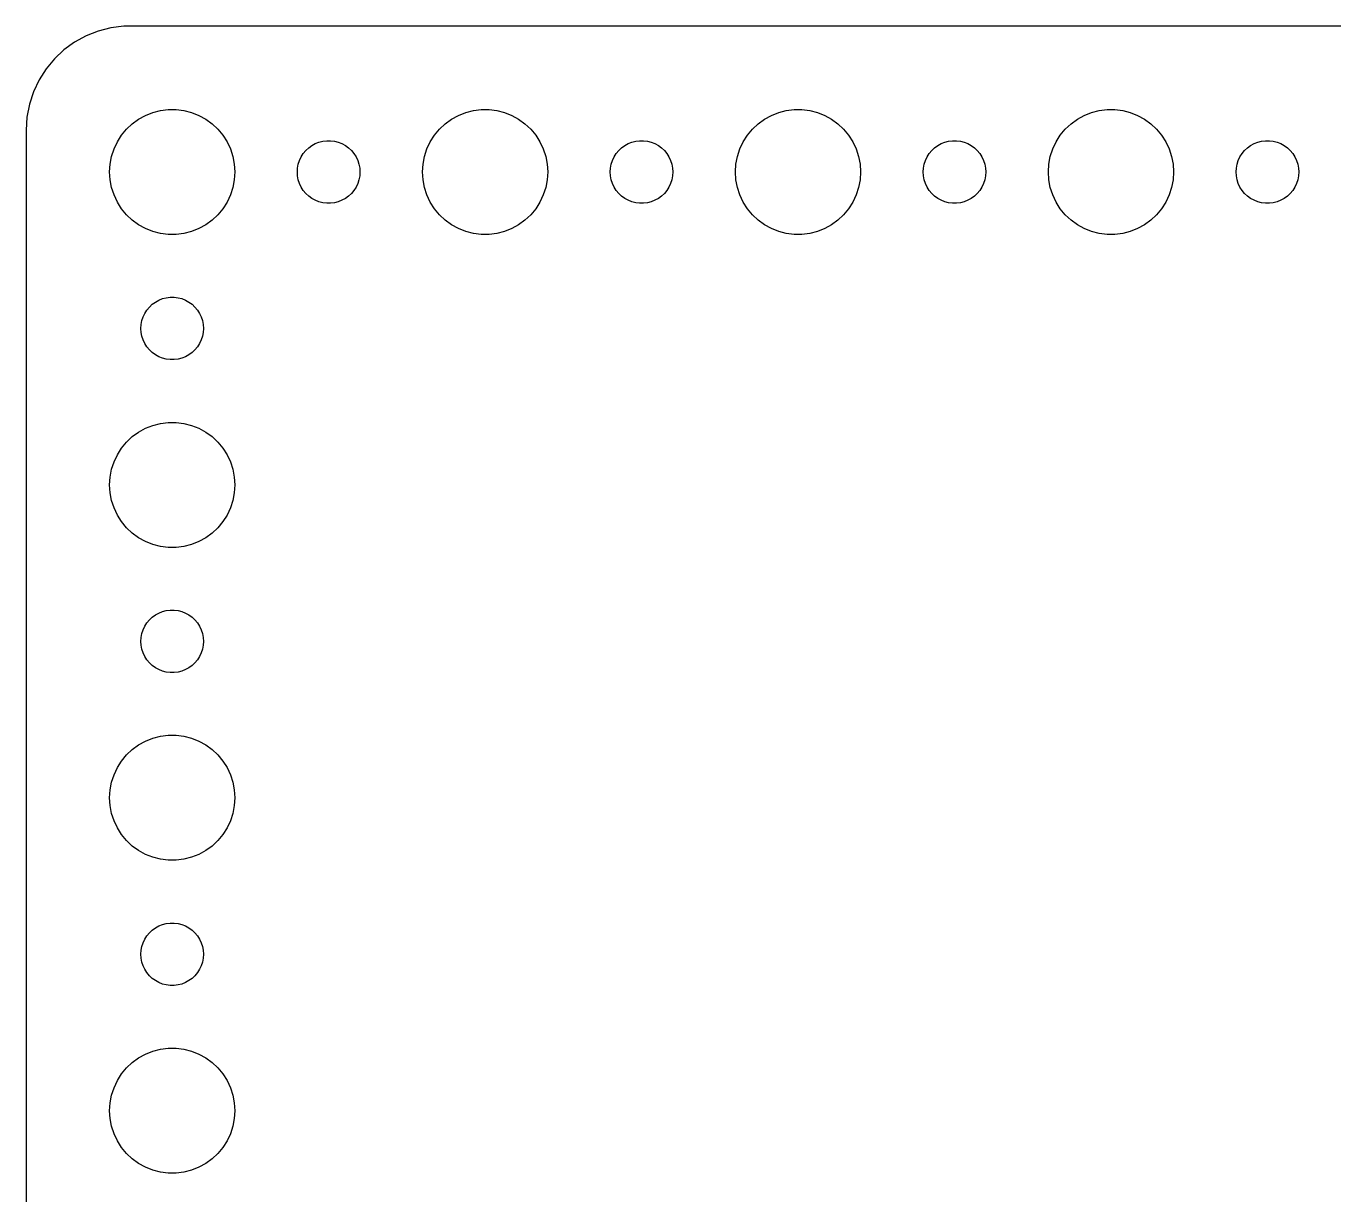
# Model space of a CAD drawing. Header units: metres. Extents: x -134 to 134, y 518 to 1078.
# Drawn here: x -134.5 to -71.8, y 794 to 850 of the extents above; entities that cross this region are included whole.
import ezdxf

# ---------------------------------------------------------------- set-up
doc = ezdxf.new("R2010")
doc.units = ezdxf.units.M

msp = doc.modelspace()

# ---------------------------------------------------------------- linework, layer by layer
for p, q in [((-131.629, 849.524), (-132.179, 849.222)), ((-131.045, 849.755), (-131.629, 849.524)), ((-130.437, 849.911), (-131.045, 849.755)), ((-129.814, 849.99), (-130.437, 849.911)), ((129.814, 849.99), (-129.814, 849.99)), ((-132.687, 848.853), (-133.145, 848.423)), ((-132.179, 849.222), (-132.687, 848.853)), ((-133.145, 848.423), (-133.545, 847.939)), ((-133.545, 847.939), (-133.882, 847.409)), ((-133.882, 847.409), (-134.149, 846.841)), ((-134.149, 846.841), (-134.343, 846.243)), ((-134.461, 845.627), (-134.5, 845)), ((-134.343, 846.243), (-134.461, 845.627)), ((-129.107, 845.533), (-128.777, 845.714)), ((-128.777, 845.714), (-128.427, 845.853)), ((-128.427, 845.853), (-128.062, 845.947)), ((-128.062, 845.947), (-127.688, 845.994)), ((-127.688, 845.994), (-127.312, 845.994)), ((-127.312, 845.994), (-126.938, 845.947)), ((-126.938, 845.947), (-126.573, 845.853)), ((-126.573, 845.853), (-126.223, 845.714)), ((-126.223, 845.714), (-125.893, 845.533)), ((-114.107, 845.533), (-113.777, 845.714)), ((-113.777, 845.714), (-113.427, 845.853)), ((-113.427, 845.853), (-113.062, 845.947)), ((-113.062, 845.947), (-112.688, 845.994)), ((-112.688, 845.994), (-112.312, 845.994)), ((-112.312, 845.994), (-111.938, 845.947)), ((-111.938, 845.947), (-111.573, 845.853)), ((-111.573, 845.853), (-111.223, 845.714)), ((-111.223, 845.714), (-110.893, 845.533)), ((-99.1075, 845.533), (-98.7773, 845.714)), ((-98.7773, 845.714), (-98.427, 845.853)), ((-98.427, 845.853), (-98.0621, 845.947)), ((-98.0621, 845.947), (-97.6884, 845.994)), ((-97.6884, 845.994), (-97.3116, 845.994)), ((-97.3116, 845.994), (-96.9379, 845.947)), ((-96.9379, 845.947), (-96.573, 845.853)), ((-96.573, 845.853), (-96.2227, 845.714)), ((-96.2227, 845.714), (-95.8925, 845.533)), ((-84.1075, 845.533), (-83.7773, 845.714)), ((-83.7773, 845.714), (-83.427, 845.853)), ((-83.427, 845.853), (-83.0621, 845.947)), ((-83.0621, 845.947), (-82.6884, 845.994)), ((-82.6884, 845.994), (-82.3116, 845.994)), ((-82.3116, 845.994), (-81.9379, 845.947)), ((-81.9379, 845.947), (-81.573, 845.853)), ((-81.573, 845.853), (-81.2227, 845.714)), ((-81.2227, 845.714), (-80.8925, 845.533)), ((-134.5, 845), (-134.5, 751)), ((-129.927, 844.763), (-129.687, 845.054)), ((-129.687, 845.054), (-129.412, 845.312)), ((-129.412, 845.312), (-129.107, 845.533)), ((-125.893, 845.533), (-125.588, 845.312)), ((-125.588, 845.312), (-125.313, 845.054)), ((-125.313, 845.054), (-125.073, 844.763)), ((-114.927, 844.763), (-114.687, 845.054)), ((-114.687, 845.054), (-114.412, 845.312)), ((-114.412, 845.312), (-114.107, 845.533)), ((-110.893, 845.533), (-110.588, 845.312)), ((-110.588, 845.312), (-110.313, 845.054)), ((-110.313, 845.054), (-110.073, 844.763)), ((-99.927, 844.763), (-99.6869, 845.054)), ((-99.6869, 845.054), (-99.4123, 845.312)), ((-99.4123, 845.312), (-99.1075, 845.533)), ((-95.8925, 845.533), (-95.5877, 845.312)), ((-95.5877, 845.312), (-95.3131, 845.054)), ((-95.3131, 845.054), (-95.073, 844.763)), ((-84.927, 844.763), (-84.6869, 845.054)), ((-84.6869, 845.054), (-84.4123, 845.312)), ((-84.4123, 845.312), (-84.1075, 845.533)), ((-80.8925, 845.533), (-80.5877, 845.312)), ((-80.5877, 845.312), (-80.3131, 845.054)), ((-80.3131, 845.054), (-80.073, 844.763)), ((-130.289, 844.104), (-130.129, 844.445)), ((-130.129, 844.445), (-129.927, 844.763)), ((-125.073, 844.763), (-124.871, 844.445)), ((-124.871, 844.445), (-124.711, 844.104)), ((-120.639, 844.357), (-120.464, 844.427)), ((-120.464, 844.427), (-120.281, 844.473)), ((-120.281, 844.473), (-120.094, 844.497)), ((-120.094, 844.497), (-119.906, 844.497)), ((-119.906, 844.497), (-119.719, 844.473)), ((-119.719, 844.473), (-119.536, 844.427)), ((-119.536, 844.427), (-119.361, 844.357)), ((-115.289, 844.104), (-115.129, 844.445)), ((-115.129, 844.445), (-114.927, 844.763)), ((-110.073, 844.763), (-109.871, 844.445)), ((-109.871, 844.445), (-109.711, 844.104)), ((-105.639, 844.357), (-105.464, 844.427)), ((-105.464, 844.427), (-105.281, 844.473)), ((-105.281, 844.473), (-105.094, 844.497)), ((-105.094, 844.497), (-104.906, 844.497)), ((-104.906, 844.497), (-104.719, 844.473)), ((-104.719, 844.473), (-104.536, 844.427)), ((-104.536, 844.427), (-104.361, 844.357)), ((-100.289, 844.104), (-100.129, 844.445)), ((-100.129, 844.445), (-99.927, 844.763)), ((-95.073, 844.763), (-94.8711, 844.445)), ((-94.8711, 844.445), (-94.7107, 844.104)), ((-90.6387, 844.357), (-90.4635, 844.427)), ((-90.4635, 844.427), (-90.2811, 844.473)), ((-90.2811, 844.473), (-90.0942, 844.497)), ((-90.0942, 844.497), (-89.9058, 844.497)), ((-89.9058, 844.497), (-89.7189, 844.473)), ((-89.7189, 844.473), (-89.5365, 844.427)), ((-89.5365, 844.427), (-89.3613, 844.357)), ((-85.2893, 844.104), (-85.1289, 844.445)), ((-85.1289, 844.445), (-84.927, 844.763)), ((-80.073, 844.763), (-79.8711, 844.445)), ((-79.8711, 844.445), (-79.7107, 844.104)), ((-75.6387, 844.357), (-75.4635, 844.427)), ((-75.4635, 844.427), (-75.2811, 844.473)), ((-75.2811, 844.473), (-75.0942, 844.497)), ((-75.0942, 844.497), (-74.9058, 844.497)), ((-74.9058, 844.497), (-74.7189, 844.473)), ((-74.7189, 844.473), (-74.5365, 844.427)), ((-74.5365, 844.427), (-74.3613, 844.357)), ((-130.476, 843.376), (-130.406, 843.746)), ((-130.406, 843.746), (-130.289, 844.104)), ((-124.711, 844.104), (-124.594, 843.746)), ((-124.594, 843.746), (-124.524, 843.376)), ((-121.314, 843.723), (-121.214, 843.882)), ((-121.214, 843.882), (-121.093, 844.027)), ((-121.093, 844.027), (-120.956, 844.156)), ((-120.956, 844.156), (-120.804, 844.266)), ((-120.804, 844.266), (-120.639, 844.357)), ((-119.361, 844.357), (-119.196, 844.266)), ((-119.196, 844.266), (-119.044, 844.156)), ((-119.044, 844.156), (-118.907, 844.027)), ((-118.907, 844.027), (-118.786, 843.882)), ((-118.786, 843.882), (-118.686, 843.723)), ((-115.476, 843.376), (-115.406, 843.746)), ((-115.406, 843.746), (-115.289, 844.104)), ((-109.711, 844.104), (-109.594, 843.746)), ((-109.594, 843.746), (-109.524, 843.376)), ((-106.314, 843.723), (-106.214, 843.882)), ((-106.214, 843.882), (-106.093, 844.027)), ((-106.093, 844.027), (-105.956, 844.156)), ((-105.956, 844.156), (-105.804, 844.266)), ((-105.804, 844.266), (-105.639, 844.357)), ((-104.361, 844.357), (-104.196, 844.266)), ((-104.196, 844.266), (-104.044, 844.156)), ((-104.044, 844.156), (-103.907, 844.027)), ((-103.907, 844.027), (-103.786, 843.882)), ((-103.786, 843.882), (-103.686, 843.723)), ((-100.476, 843.376), (-100.406, 843.746)), ((-100.406, 843.746), (-100.289, 844.104)), ((-94.7107, 844.104), (-94.5943, 843.746)), ((-94.5943, 843.746), (-94.5237, 843.376)), ((-91.3145, 843.723), (-91.2135, 843.882)), ((-91.2135, 843.882), (-91.0934, 844.027)), ((-91.0934, 844.027), (-90.9561, 844.156)), ((-90.9561, 844.156), (-90.8037, 844.266)), ((-90.8037, 844.266), (-90.6387, 844.357)), ((-89.3613, 844.357), (-89.1963, 844.266)), ((-89.1963, 844.266), (-89.0439, 844.156)), ((-89.0439, 844.156), (-88.9065, 844.027)), ((-88.9065, 844.027), (-88.7865, 843.882)), ((-88.7865, 843.882), (-88.6855, 843.723)), ((-85.4763, 843.376), (-85.4057, 843.746)), ((-85.4057, 843.746), (-85.2893, 844.104)), ((-79.7107, 844.104), (-79.5943, 843.746)), ((-79.5943, 843.746), (-79.5237, 843.376)), ((-76.3145, 843.723), (-76.2135, 843.882)), ((-76.2135, 843.882), (-76.0934, 844.027)), ((-76.0934, 844.027), (-75.9561, 844.156)), ((-75.9561, 844.156), (-75.8037, 844.266)), ((-75.8037, 844.266), (-75.6387, 844.357)), ((-74.3613, 844.357), (-74.1963, 844.266)), ((-74.1963, 844.266), (-74.0439, 844.156)), ((-74.0439, 844.156), (-73.9065, 844.027)), ((-73.9065, 844.027), (-73.7865, 843.882)), ((-73.7865, 843.882), (-73.6855, 843.723)), ((-130.5, 843), (-130.476, 843.376)), ((-124.524, 843.376), (-124.5, 843)), ((-121.5, 843), (-121.488, 843.188)), ((-121.488, 843.188), (-121.453, 843.373)), ((-121.453, 843.373), (-121.395, 843.552)), ((-121.395, 843.552), (-121.314, 843.723)), ((-118.686, 843.723), (-118.605, 843.552)), ((-118.605, 843.552), (-118.547, 843.373)), ((-118.547, 843.373), (-118.512, 843.188)), ((-118.512, 843.188), (-118.5, 843)), ((-115.5, 843), (-115.476, 843.376)), ((-109.524, 843.376), (-109.5, 843)), ((-106.5, 843), (-106.488, 843.188)), ((-106.488, 843.188), (-106.453, 843.373)), ((-106.453, 843.373), (-106.395, 843.552)), ((-106.395, 843.552), (-106.314, 843.723)), ((-103.686, 843.723), (-103.605, 843.552)), ((-103.605, 843.552), (-103.547, 843.373)), ((-103.547, 843.373), (-103.512, 843.188)), ((-103.512, 843.188), (-103.5, 843)), ((-100.5, 843), (-100.476, 843.376)), ((-94.5237, 843.376), (-94.5, 843)), ((-91.5, 843), (-91.4882, 843.188)), ((-91.4882, 843.188), (-91.4529, 843.373)), ((-91.4529, 843.373), (-91.3947, 843.552)), ((-91.3947, 843.552), (-91.3145, 843.723)), ((-88.6855, 843.723), (-88.6053, 843.552)), ((-88.6053, 843.552), (-88.5471, 843.373)), ((-88.5471, 843.373), (-88.5118, 843.188)), ((-88.5118, 843.188), (-88.5, 843)), ((-85.5, 843), (-85.4763, 843.376)), ((-79.5237, 843.376), (-79.5, 843)), ((-76.5, 843), (-76.4882, 843.188)), ((-76.4882, 843.188), (-76.4529, 843.373)), ((-76.4529, 843.373), (-76.3947, 843.552)), ((-76.3947, 843.552), (-76.3145, 843.723)), ((-73.6855, 843.723), (-73.6053, 843.552)), ((-73.6053, 843.552), (-73.5471, 843.373)), ((-73.5471, 843.373), (-73.5118, 843.188)), ((-73.5118, 843.188), (-73.5, 843)), ((-130.476, 842.624), (-130.5, 843)), ((-130.406, 842.254), (-130.476, 842.624)), ((-124.524, 842.624), (-124.594, 842.254)), ((-124.5, 843), (-124.524, 842.624)), ((-121.488, 842.812), (-121.5, 843)), ((-121.453, 842.627), (-121.488, 842.812)), ((-121.395, 842.448), (-121.453, 842.627)), ((-118.547, 842.627), (-118.605, 842.448)), ((-118.512, 842.812), (-118.547, 842.627)), ((-118.5, 843), (-118.512, 842.812)), ((-115.476, 842.624), (-115.5, 843)), ((-115.406, 842.254), (-115.476, 842.624)), ((-109.524, 842.624), (-109.594, 842.254)), ((-109.5, 843), (-109.524, 842.624)), ((-106.488, 842.812), (-106.5, 843)), ((-106.453, 842.627), (-106.488, 842.812)), ((-106.395, 842.448), (-106.453, 842.627)), ((-103.547, 842.627), (-103.605, 842.448)), ((-103.512, 842.812), (-103.547, 842.627)), ((-103.5, 843), (-103.512, 842.812)), ((-100.476, 842.624), (-100.5, 843)), ((-100.406, 842.254), (-100.476, 842.624)), ((-94.5237, 842.624), (-94.5943, 842.254)), ((-94.5, 843), (-94.5237, 842.624)), ((-91.4882, 842.812), (-91.5, 843)), ((-91.4529, 842.627), (-91.4882, 842.812)), ((-91.3947, 842.448), (-91.4529, 842.627)), ((-88.5471, 842.627), (-88.6053, 842.448)), ((-88.5118, 842.812), (-88.5471, 842.627)), ((-88.5, 843), (-88.5118, 842.812)), ((-85.4763, 842.624), (-85.5, 843)), ((-85.4057, 842.254), (-85.4763, 842.624)), ((-79.5237, 842.624), (-79.5943, 842.254)), ((-79.5, 843), (-79.5237, 842.624)), ((-76.4882, 842.812), (-76.5, 843)), ((-76.4529, 842.627), (-76.4882, 842.812)), ((-76.3947, 842.448), (-76.4529, 842.627)), ((-73.5471, 842.627), (-73.6053, 842.448)), ((-73.5118, 842.812), (-73.5471, 842.627)), ((-73.5, 843), (-73.5118, 842.812)), ((-130.289, 841.896), (-130.406, 842.254)), ((-130.129, 841.555), (-130.289, 841.896)), ((-124.711, 841.896), (-124.871, 841.555)), ((-124.594, 842.254), (-124.711, 841.896)), ((-121.314, 842.277), (-121.395, 842.448)), ((-121.214, 842.118), (-121.314, 842.277)), ((-121.093, 841.973), (-121.214, 842.118)), ((-120.956, 841.844), (-121.093, 841.973)), ((-118.907, 841.973), (-119.044, 841.844)), ((-118.786, 842.118), (-118.907, 841.973)), ((-118.686, 842.277), (-118.786, 842.118)), ((-118.605, 842.448), (-118.686, 842.277)), ((-115.289, 841.896), (-115.406, 842.254)), ((-115.129, 841.555), (-115.289, 841.896)), ((-109.711, 841.896), (-109.871, 841.555)), ((-109.594, 842.254), (-109.711, 841.896)), ((-106.314, 842.277), (-106.395, 842.448)), ((-106.214, 842.118), (-106.314, 842.277)), ((-106.093, 841.973), (-106.214, 842.118)), ((-105.956, 841.844), (-106.093, 841.973)), ((-103.907, 841.973), (-104.044, 841.844)), ((-103.786, 842.118), (-103.907, 841.973)), ((-103.686, 842.277), (-103.786, 842.118)), ((-103.605, 842.448), (-103.686, 842.277)), ((-100.289, 841.896), (-100.406, 842.254)), ((-100.129, 841.555), (-100.289, 841.896)), ((-94.7107, 841.896), (-94.8711, 841.555)), ((-94.5943, 842.254), (-94.7107, 841.896)), ((-91.3145, 842.277), (-91.3947, 842.448)), ((-91.2135, 842.118), (-91.3145, 842.277)), ((-91.0934, 841.973), (-91.2135, 842.118)), ((-90.9561, 841.844), (-91.0934, 841.973)), ((-88.9065, 841.973), (-89.0439, 841.844)), ((-88.7865, 842.118), (-88.9065, 841.973)), ((-88.6855, 842.277), (-88.7865, 842.118)), ((-88.6053, 842.448), (-88.6855, 842.277)), ((-85.2893, 841.896), (-85.4057, 842.254)), ((-85.1289, 841.555), (-85.2893, 841.896)), ((-79.7107, 841.896), (-79.8711, 841.555)), ((-79.5943, 842.254), (-79.7107, 841.896)), ((-76.3145, 842.277), (-76.3947, 842.448)), ((-76.2135, 842.118), (-76.3145, 842.277)), ((-76.0934, 841.973), (-76.2135, 842.118)), ((-75.9561, 841.844), (-76.0934, 841.973)), ((-73.9065, 841.973), (-74.0439, 841.844)), ((-73.7865, 842.118), (-73.9065, 841.973)), ((-73.6855, 842.277), (-73.7865, 842.118)), ((-73.6053, 842.448), (-73.6855, 842.277)), ((-129.927, 841.237), (-130.129, 841.555)), ((-129.687, 840.946), (-129.927, 841.237)), ((-125.073, 841.237), (-125.313, 840.946)), ((-124.871, 841.555), (-125.073, 841.237)), ((-120.804, 841.734), (-120.956, 841.844)), ((-120.639, 841.643), (-120.804, 841.734)), ((-120.464, 841.573), (-120.639, 841.643)), ((-120.281, 841.527), (-120.464, 841.573)), ((-120.094, 841.503), (-120.281, 841.527)), ((-119.906, 841.503), (-120.094, 841.503)), ((-119.719, 841.527), (-119.906, 841.503)), ((-119.536, 841.573), (-119.719, 841.527)), ((-119.361, 841.643), (-119.536, 841.573)), ((-119.196, 841.734), (-119.361, 841.643)), ((-119.044, 841.844), (-119.196, 841.734)), ((-114.927, 841.237), (-115.129, 841.555)), ((-114.687, 840.946), (-114.927, 841.237)), ((-110.073, 841.237), (-110.313, 840.946)), ((-109.871, 841.555), (-110.073, 841.237)), ((-105.804, 841.734), (-105.956, 841.844)), ((-105.639, 841.643), (-105.804, 841.734)), ((-105.464, 841.573), (-105.639, 841.643)), ((-105.281, 841.527), (-105.464, 841.573)), ((-105.094, 841.503), (-105.281, 841.527)), ((-104.906, 841.503), (-105.094, 841.503)), ((-104.719, 841.527), (-104.906, 841.503)), ((-104.536, 841.573), (-104.719, 841.527)), ((-104.361, 841.643), (-104.536, 841.573)), ((-104.196, 841.734), (-104.361, 841.643)), ((-104.044, 841.844), (-104.196, 841.734)), ((-99.927, 841.237), (-100.129, 841.555)), ((-99.6869, 840.946), (-99.927, 841.237)), ((-95.073, 841.237), (-95.3131, 840.946)), ((-94.8711, 841.555), (-95.073, 841.237)), ((-90.8037, 841.734), (-90.9561, 841.844)), ((-90.6387, 841.643), (-90.8037, 841.734)), ((-90.4635, 841.573), (-90.6387, 841.643)), ((-90.2811, 841.527), (-90.4635, 841.573)), ((-90.0942, 841.503), (-90.2811, 841.527)), ((-89.9058, 841.503), (-90.0942, 841.503)), ((-89.7189, 841.527), (-89.9058, 841.503)), ((-89.5365, 841.573), (-89.7189, 841.527)), ((-89.3613, 841.643), (-89.5365, 841.573)), ((-89.1963, 841.734), (-89.3613, 841.643)), ((-89.0439, 841.844), (-89.1963, 841.734)), ((-84.927, 841.237), (-85.1289, 841.555)), ((-84.6869, 840.946), (-84.927, 841.237)), ((-80.073, 841.237), (-80.3131, 840.946)), ((-79.8711, 841.555), (-80.073, 841.237)), ((-75.8037, 841.734), (-75.9561, 841.844)), ((-75.6387, 841.643), (-75.8037, 841.734)), ((-75.4635, 841.573), (-75.6387, 841.643)), ((-75.2811, 841.527), (-75.4635, 841.573)), ((-75.0942, 841.503), (-75.2811, 841.527)), ((-74.9058, 841.503), (-75.0942, 841.503)), ((-74.7189, 841.527), (-74.9058, 841.503)), ((-74.5365, 841.573), (-74.7189, 841.527)), ((-74.3613, 841.643), (-74.5365, 841.573)), ((-74.1963, 841.734), (-74.3613, 841.643)), ((-74.0439, 841.844), (-74.1963, 841.734)), ((-129.412, 840.688), (-129.687, 840.946)), ((-129.107, 840.467), (-129.412, 840.688)), ((-125.588, 840.688), (-125.893, 840.467)), ((-125.313, 840.946), (-125.588, 840.688)), ((-114.412, 840.688), (-114.687, 840.946)), ((-114.107, 840.467), (-114.412, 840.688)), ((-110.588, 840.688), (-110.893, 840.467)), ((-110.313, 840.946), (-110.588, 840.688)), ((-99.4123, 840.688), (-99.6869, 840.946)), ((-99.1075, 840.467), (-99.4123, 840.688)), ((-95.5877, 840.688), (-95.8925, 840.467)), ((-95.3131, 840.946), (-95.5877, 840.688)), ((-84.4123, 840.688), (-84.6869, 840.946)), ((-84.1075, 840.467), (-84.4123, 840.688)), ((-80.5877, 840.688), (-80.8925, 840.467)), ((-80.3131, 840.946), (-80.5877, 840.688)), ((-128.777, 840.286), (-129.107, 840.467)), ((-128.427, 840.147), (-128.777, 840.286)), ((-128.062, 840.053), (-128.427, 840.147)), ((-127.688, 840.006), (-128.062, 840.053)), ((-127.312, 840.006), (-127.688, 840.006)), ((-126.938, 840.053), (-127.312, 840.006)), ((-126.573, 840.147), (-126.938, 840.053)), ((-126.223, 840.286), (-126.573, 840.147)), ((-125.893, 840.467), (-126.223, 840.286)), ((-113.777, 840.286), (-114.107, 840.467)), ((-113.427, 840.147), (-113.777, 840.286)), ((-113.062, 840.053), (-113.427, 840.147)), ((-112.688, 840.006), (-113.062, 840.053)), ((-112.312, 840.006), (-112.688, 840.006)), ((-111.938, 840.053), (-112.312, 840.006)), ((-111.573, 840.147), (-111.938, 840.053)), ((-111.223, 840.286), (-111.573, 840.147)), ((-110.893, 840.467), (-111.223, 840.286)), ((-98.7773, 840.286), (-99.1075, 840.467)), ((-98.427, 840.147), (-98.7773, 840.286)), ((-98.0621, 840.053), (-98.427, 840.147)), ((-97.6884, 840.006), (-98.0621, 840.053)), ((-97.3116, 840.006), (-97.6884, 840.006)), ((-96.9379, 840.053), (-97.3116, 840.006)), ((-96.573, 840.147), (-96.9379, 840.053)), ((-96.2227, 840.286), (-96.573, 840.147)), ((-95.8925, 840.467), (-96.2227, 840.286)), ((-83.7773, 840.286), (-84.1075, 840.467)), ((-83.427, 840.147), (-83.7773, 840.286)), ((-83.0621, 840.053), (-83.427, 840.147)), ((-82.6884, 840.006), (-83.0621, 840.053)), ((-82.3116, 840.006), (-82.6884, 840.006)), ((-81.9379, 840.053), (-82.3116, 840.006)), ((-81.573, 840.147), (-81.9379, 840.053)), ((-81.2227, 840.286), (-81.573, 840.147)), ((-80.8925, 840.467), (-81.2227, 840.286)), ((-128.304, 836.766), (-128.139, 836.857)), ((-128.139, 836.857), (-127.964, 836.927)), ((-127.964, 836.927), (-127.781, 836.973)), ((-127.781, 836.973), (-127.594, 836.997)), ((-127.594, 836.997), (-127.406, 836.997)), ((-127.406, 836.997), (-127.219, 836.973)), ((-127.219, 836.973), (-127.036, 836.927)), ((-127.036, 836.927), (-126.861, 836.857)), ((-126.861, 836.857), (-126.696, 836.766)), ((-128.895, 836.052), (-128.814, 836.223)), ((-128.814, 836.223), (-128.714, 836.382)), ((-128.714, 836.382), (-128.593, 836.527)), ((-128.593, 836.527), (-128.456, 836.656)), ((-128.456, 836.656), (-128.304, 836.766)), ((-126.696, 836.766), (-126.544, 836.656)), ((-126.544, 836.656), (-126.407, 836.527)), ((-126.407, 836.527), (-126.286, 836.382)), ((-126.286, 836.382), (-126.186, 836.223)), ((-126.186, 836.223), (-126.105, 836.052)), ((-129, 835.5), (-128.988, 835.688)), ((-128.988, 835.688), (-128.953, 835.873)), ((-128.953, 835.873), (-128.895, 836.052)), ((-126.105, 836.052), (-126.047, 835.873)), ((-126.047, 835.873), (-126.012, 835.688)), ((-126.012, 835.688), (-126, 835.5)), ((-128.988, 835.312), (-129, 835.5)), ((-128.953, 835.127), (-128.988, 835.312)), ((-128.895, 834.948), (-128.953, 835.127)), ((-126.047, 835.127), (-126.105, 834.948)), ((-126.012, 835.312), (-126.047, 835.127)), ((-126, 835.5), (-126.012, 835.312)), ((-128.814, 834.777), (-128.895, 834.948)), ((-128.714, 834.618), (-128.814, 834.777)), ((-128.593, 834.473), (-128.714, 834.618)), ((-128.456, 834.344), (-128.593, 834.473)), ((-128.304, 834.234), (-128.456, 834.344)), ((-126.544, 834.344), (-126.696, 834.234)), ((-126.407, 834.473), (-126.544, 834.344)), ((-126.286, 834.618), (-126.407, 834.473)), ((-126.186, 834.777), (-126.286, 834.618)), ((-126.105, 834.948), (-126.186, 834.777)), ((-128.139, 834.143), (-128.304, 834.234)), ((-127.964, 834.073), (-128.139, 834.143)), ((-127.781, 834.027), (-127.964, 834.073)), ((-127.594, 834.003), (-127.781, 834.027)), ((-127.406, 834.003), (-127.594, 834.003)), ((-127.219, 834.027), (-127.406, 834.003)), ((-127.036, 834.073), (-127.219, 834.027)), ((-126.861, 834.143), (-127.036, 834.073)), ((-126.696, 834.234), (-126.861, 834.143)), ((-129.107, 830.533), (-128.777, 830.714)), ((-128.777, 830.714), (-128.427, 830.853)), ((-128.427, 830.853), (-128.062, 830.947)), ((-128.062, 830.947), (-127.688, 830.994)), ((-127.688, 830.994), (-127.312, 830.994)), ((-127.312, 830.994), (-126.938, 830.947)), ((-126.938, 830.947), (-126.573, 830.853)), ((-126.573, 830.853), (-126.223, 830.714)), ((-126.223, 830.714), (-125.893, 830.533)), ((-129.927, 829.763), (-129.687, 830.054)), ((-129.687, 830.054), (-129.412, 830.312)), ((-129.412, 830.312), (-129.107, 830.533)), ((-125.893, 830.533), (-125.588, 830.312)), ((-125.588, 830.312), (-125.313, 830.054)), ((-125.313, 830.054), (-125.073, 829.763)), ((-130.289, 829.104), (-130.129, 829.445)), ((-130.129, 829.445), (-129.927, 829.763)), ((-125.073, 829.763), (-124.871, 829.445)), ((-124.871, 829.445), (-124.711, 829.104)), ((-130.476, 828.376), (-130.406, 828.746)), ((-130.406, 828.746), (-130.289, 829.104)), ((-124.711, 829.104), (-124.594, 828.746)), ((-124.594, 828.746), (-124.524, 828.376)), ((-130.5, 828), (-130.476, 828.376)), ((-124.524, 828.376), (-124.5, 828)), ((-130.476, 827.624), (-130.5, 828)), ((-130.406, 827.254), (-130.476, 827.624)), ((-124.524, 827.624), (-124.594, 827.254)), ((-124.5, 828), (-124.524, 827.624)), ((-130.289, 826.896), (-130.406, 827.254)), ((-130.129, 826.555), (-130.289, 826.896)), ((-124.711, 826.896), (-124.871, 826.555)), ((-124.594, 827.254), (-124.711, 826.896)), ((-129.927, 826.237), (-130.129, 826.555)), ((-129.687, 825.946), (-129.927, 826.237)), ((-125.073, 826.237), (-125.313, 825.946)), ((-124.871, 826.555), (-125.073, 826.237)), ((-129.412, 825.688), (-129.687, 825.946)), ((-129.107, 825.467), (-129.412, 825.688)), ((-125.588, 825.688), (-125.893, 825.467)), ((-125.313, 825.946), (-125.588, 825.688)), ((-128.777, 825.286), (-129.107, 825.467)), ((-128.427, 825.147), (-128.777, 825.286)), ((-128.062, 825.053), (-128.427, 825.147)), ((-127.688, 825.006), (-128.062, 825.053)), ((-127.312, 825.006), (-127.688, 825.006)), ((-126.938, 825.053), (-127.312, 825.006)), ((-126.573, 825.147), (-126.938, 825.053)), ((-126.223, 825.286), (-126.573, 825.147)), ((-125.893, 825.467), (-126.223, 825.286)), ((-128.304, 821.766), (-128.139, 821.857)), ((-128.139, 821.857), (-127.964, 821.927)), ((-127.964, 821.927), (-127.781, 821.973)), ((-127.781, 821.973), (-127.594, 821.997)), ((-127.594, 821.997), (-127.406, 821.997)), ((-127.406, 821.997), (-127.219, 821.973)), ((-127.219, 821.973), (-127.036, 821.927)), ((-127.036, 821.927), (-126.861, 821.857)), ((-126.861, 821.857), (-126.696, 821.766)), ((-128.895, 821.052), (-128.814, 821.223)), ((-128.814, 821.223), (-128.714, 821.382)), ((-128.714, 821.382), (-128.593, 821.527)), ((-128.593, 821.527), (-128.456, 821.656)), ((-128.456, 821.656), (-128.304, 821.766)), ((-126.696, 821.766), (-126.544, 821.656)), ((-126.544, 821.656), (-126.407, 821.527)), ((-126.407, 821.527), (-126.286, 821.382)), ((-126.286, 821.382), (-126.186, 821.223)), ((-126.186, 821.223), (-126.105, 821.052)), ((-129, 820.5), (-128.988, 820.688)), ((-128.988, 820.688), (-128.953, 820.873)), ((-128.953, 820.873), (-128.895, 821.052)), ((-126.105, 821.052), (-126.047, 820.873)), ((-126.047, 820.873), (-126.012, 820.688)), ((-126.012, 820.688), (-126, 820.5)), ((-128.988, 820.312), (-129, 820.5)), ((-128.953, 820.127), (-128.988, 820.312)), ((-128.895, 819.948), (-128.953, 820.127)), ((-128.814, 819.777), (-128.895, 819.948)), ((-126.105, 819.948), (-126.186, 819.777)), ((-126.047, 820.127), (-126.105, 819.948)), ((-126.012, 820.312), (-126.047, 820.127)), ((-126, 820.5), (-126.012, 820.312)), ((-128.714, 819.618), (-128.814, 819.777)), ((-128.593, 819.473), (-128.714, 819.618)), ((-128.456, 819.344), (-128.593, 819.473)), ((-128.304, 819.234), (-128.456, 819.344)), ((-126.544, 819.344), (-126.696, 819.234)), ((-126.407, 819.473), (-126.544, 819.344)), ((-126.286, 819.618), (-126.407, 819.473)), ((-126.186, 819.777), (-126.286, 819.618)), ((-128.139, 819.143), (-128.304, 819.234)), ((-127.964, 819.073), (-128.139, 819.143)), ((-127.781, 819.027), (-127.964, 819.073)), ((-127.594, 819.003), (-127.781, 819.027)), ((-127.406, 819.003), (-127.594, 819.003)), ((-127.219, 819.027), (-127.406, 819.003)), ((-127.036, 819.073), (-127.219, 819.027)), ((-126.861, 819.143), (-127.036, 819.073)), ((-126.696, 819.234), (-126.861, 819.143)), ((-129.412, 815.312), (-129.107, 815.533)), ((-129.107, 815.533), (-128.777, 815.714)), ((-128.777, 815.714), (-128.427, 815.853)), ((-128.427, 815.853), (-128.062, 815.947)), ((-128.062, 815.947), (-127.688, 815.994)), ((-127.688, 815.994), (-127.312, 815.994)), ((-127.312, 815.994), (-126.938, 815.947)), ((-126.938, 815.947), (-126.573, 815.853)), ((-126.573, 815.853), (-126.223, 815.714)), ((-126.223, 815.714), (-125.893, 815.533)), ((-125.893, 815.533), (-125.588, 815.312)), ((-129.927, 814.763), (-129.687, 815.054)), ((-129.687, 815.054), (-129.412, 815.312)), ((-125.588, 815.312), (-125.313, 815.054)), ((-125.313, 815.054), (-125.073, 814.763)), ((-130.289, 814.104), (-130.129, 814.445)), ((-130.129, 814.445), (-129.927, 814.763)), ((-125.073, 814.763), (-124.871, 814.445)), ((-124.871, 814.445), (-124.711, 814.104)), ((-130.476, 813.376), (-130.406, 813.746)), ((-130.406, 813.746), (-130.289, 814.104)), ((-124.711, 814.104), (-124.594, 813.746)), ((-124.594, 813.746), (-124.524, 813.376)), ((-130.5, 813), (-130.476, 813.376)), ((-124.524, 813.376), (-124.5, 813)), ((-130.476, 812.624), (-130.5, 813)), ((-130.406, 812.254), (-130.476, 812.624)), ((-124.524, 812.624), (-124.594, 812.254)), ((-124.5, 813), (-124.524, 812.624)), ((-130.289, 811.896), (-130.406, 812.254)), ((-130.129, 811.555), (-130.289, 811.896)), ((-124.711, 811.896), (-124.871, 811.555)), ((-124.594, 812.254), (-124.711, 811.896)), ((-129.927, 811.237), (-130.129, 811.555)), ((-129.687, 810.946), (-129.927, 811.237)), ((-125.073, 811.237), (-125.313, 810.946)), ((-124.871, 811.555), (-125.073, 811.237)), ((-129.412, 810.688), (-129.687, 810.946)), ((-129.107, 810.467), (-129.412, 810.688)), ((-125.588, 810.688), (-125.893, 810.467)), ((-125.313, 810.946), (-125.588, 810.688)), ((-128.777, 810.286), (-129.107, 810.467)), ((-128.427, 810.147), (-128.777, 810.286)), ((-128.062, 810.053), (-128.427, 810.147)), ((-127.688, 810.006), (-128.062, 810.053)), ((-127.312, 810.006), (-127.688, 810.006)), ((-126.938, 810.053), (-127.312, 810.006)), ((-126.573, 810.147), (-126.938, 810.053)), ((-126.223, 810.286), (-126.573, 810.147)), ((-125.893, 810.467), (-126.223, 810.286)), ((-128.456, 806.656), (-128.304, 806.766)), ((-128.304, 806.766), (-128.139, 806.857)), ((-128.139, 806.857), (-127.964, 806.927)), ((-127.964, 806.927), (-127.781, 806.973)), ((-127.781, 806.973), (-127.594, 806.997)), ((-127.594, 806.997), (-127.406, 806.997)), ((-127.406, 806.997), (-127.219, 806.973)), ((-127.219, 806.973), (-127.036, 806.927)), ((-127.036, 806.927), (-126.861, 806.857)), ((-126.861, 806.857), (-126.696, 806.766)), ((-126.696, 806.766), (-126.544, 806.656)), ((-128.895, 806.052), (-128.814, 806.223)), ((-128.814, 806.223), (-128.714, 806.382)), ((-128.714, 806.382), (-128.593, 806.527)), ((-128.593, 806.527), (-128.456, 806.656)), ((-126.544, 806.656), (-126.407, 806.527)), ((-126.407, 806.527), (-126.286, 806.382)), ((-126.286, 806.382), (-126.186, 806.223)), ((-126.186, 806.223), (-126.105, 806.052)), ((-129, 805.5), (-128.988, 805.688)), ((-128.988, 805.688), (-128.953, 805.873)), ((-128.953, 805.873), (-128.895, 806.052)), ((-126.105, 806.052), (-126.047, 805.873)), ((-126.047, 805.873), (-126.012, 805.688)), ((-126.012, 805.688), (-126, 805.5)), ((-128.988, 805.312), (-129, 805.5)), ((-128.953, 805.127), (-128.988, 805.312)), ((-128.895, 804.948), (-128.953, 805.127)), ((-128.814, 804.777), (-128.895, 804.948)), ((-126.105, 804.948), (-126.186, 804.777)), ((-126.047, 805.127), (-126.105, 804.948)), ((-126.012, 805.312), (-126.047, 805.127)), ((-126, 805.5), (-126.012, 805.312)), ((-128.714, 804.618), (-128.814, 804.777)), ((-128.593, 804.473), (-128.714, 804.618)), ((-128.456, 804.344), (-128.593, 804.473)), ((-128.304, 804.234), (-128.456, 804.344)), ((-126.544, 804.344), (-126.696, 804.234)), ((-126.407, 804.473), (-126.544, 804.344)), ((-126.286, 804.618), (-126.407, 804.473)), ((-126.186, 804.777), (-126.286, 804.618)), ((-128.139, 804.143), (-128.304, 804.234)), ((-127.964, 804.073), (-128.139, 804.143)), ((-127.781, 804.027), (-127.964, 804.073)), ((-127.594, 804.003), (-127.781, 804.027)), ((-127.406, 804.003), (-127.594, 804.003)), ((-127.219, 804.027), (-127.406, 804.003)), ((-127.036, 804.073), (-127.219, 804.027)), ((-126.861, 804.143), (-127.036, 804.073)), ((-126.696, 804.234), (-126.861, 804.143)), ((-129.412, 800.312), (-129.107, 800.533)), ((-129.107, 800.533), (-128.777, 800.714)), ((-128.777, 800.714), (-128.427, 800.853)), ((-128.427, 800.853), (-128.062, 800.947)), ((-128.062, 800.947), (-127.688, 800.994)), ((-127.688, 800.994), (-127.312, 800.994)), ((-127.312, 800.994), (-126.938, 800.947)), ((-126.938, 800.947), (-126.573, 800.853)), ((-126.573, 800.853), (-126.223, 800.714)), ((-126.223, 800.714), (-125.893, 800.533)), ((-125.893, 800.533), (-125.588, 800.312)), ((-129.927, 799.763), (-129.687, 800.054)), ((-129.687, 800.054), (-129.412, 800.312)), ((-125.588, 800.312), (-125.313, 800.054)), ((-125.313, 800.054), (-125.073, 799.763)), ((-130.289, 799.104), (-130.129, 799.445)), ((-130.129, 799.445), (-129.927, 799.763)), ((-125.073, 799.763), (-124.871, 799.445)), ((-124.871, 799.445), (-124.711, 799.104)), ((-130.476, 798.376), (-130.406, 798.746)), ((-130.406, 798.746), (-130.289, 799.104)), ((-124.711, 799.104), (-124.594, 798.746)), ((-124.594, 798.746), (-124.524, 798.376)), ((-130.5, 798), (-130.476, 798.376)), ((-130.476, 797.624), (-130.5, 798)), ((-124.524, 798.376), (-124.5, 798)), ((-124.5, 798), (-124.524, 797.624)), ((-130.406, 797.254), (-130.476, 797.624)), ((-124.524, 797.624), (-124.594, 797.254)), ((-130.289, 796.896), (-130.406, 797.254)), ((-130.129, 796.555), (-130.289, 796.896)), ((-124.711, 796.896), (-124.871, 796.555)), ((-124.594, 797.254), (-124.711, 796.896)), ((-129.927, 796.237), (-130.129, 796.555)), ((-129.687, 795.946), (-129.927, 796.237)), ((-125.073, 796.237), (-125.313, 795.946)), ((-124.871, 796.555), (-125.073, 796.237)), ((-129.412, 795.688), (-129.687, 795.946)), ((-129.107, 795.467), (-129.412, 795.688)), ((-125.588, 795.688), (-125.893, 795.467)), ((-125.313, 795.946), (-125.588, 795.688)), ((-128.777, 795.286), (-129.107, 795.467)), ((-128.427, 795.147), (-128.777, 795.286)), ((-128.062, 795.053), (-128.427, 795.147)), ((-127.688, 795.006), (-128.062, 795.053)), ((-127.312, 795.006), (-127.688, 795.006)), ((-126.938, 795.053), (-127.312, 795.006)), ((-126.573, 795.147), (-126.938, 795.053)), ((-126.223, 795.286), (-126.573, 795.147)), ((-125.893, 795.467), (-126.223, 795.286))]:
    msp.add_line(p, q)

doc.saveas('drawing.dxf')
